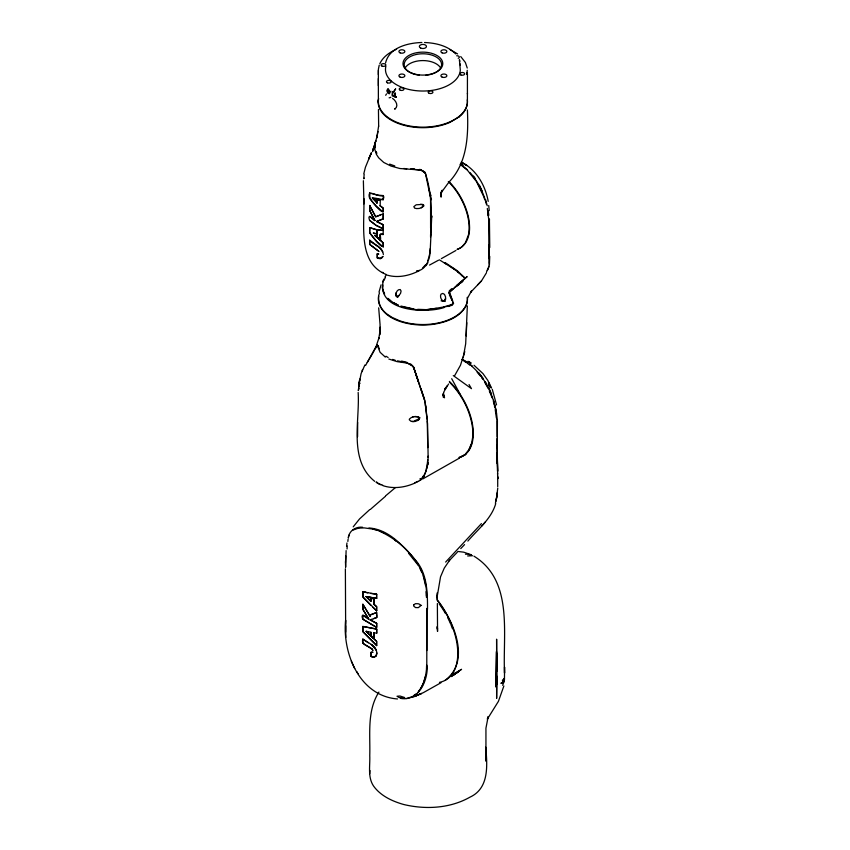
<?xml version="1.0" encoding="UTF-8"?>
<svg xmlns="http://www.w3.org/2000/svg" width="850" height="850" viewBox="0 0 850 850"><rect width="100%" height="100%" fill="white"/><g stroke="black" fill="none" stroke-linecap="round" stroke-linejoin="round"><path stroke-width="1.27" d="M345.376 568.778L345.642 624.654L345.61 620.266C342.295 653.639 359.763 696.065 397.502 698.966M345.472 561.691L345.631 567.29L346.109 550.619M367.699 592.854L362.908 591.685L362.897 596.87L376.614 610.799L376.688 606.656L373.968 604.212L373.957 598.708L370.887 598.209L370.823 601.269L366.148 596.583L376.603 598.411L376.688 594.256L362.801 591.781L362.801 596.912L370.908 605.508M369.58 192.971L369.591 198.167L369.58 192.971L376.911 195.032L383.318 195.585L383.191 199.761C356.267 193.673 387.919 205.562 383.318 195.585C378.452 197.848 366.531 187.691 369.665 198.156C371.237 200.228 385.294 219.3 383.159 208.059L380.173 205.817L383.159 208.059L383.201 212.107L376.125 206.051A54.113 39.918 19.7 0 1 369.718 198.135M373.989 638.297C372.268 622.147 377.527 646.489 370.908 635.386L370.887 632.262L366.159 631.369L376.592 641.452L376.603 645.586L362.812 631.667L362.812 626.461L376.688 629.064L376.688 633.133L376.688 629.064M376.614 610.799L376.603 606.698L373.904 604.265L373.957 598.708M378.377 102.404L378.346 78.529M380.173 205.817L380.258 200.207C374.892 195.946 377.358 208.856 377.049 199.782M392.211 95.593C393.433 86.147 391.627 97.453 392.955 95.625M396.174 97.176L395.165 96.719L394.942 93.086L394.634 96.433C392.944 96.858 398.692 97.081 393.858 96.454M459.871 61.274L459.404 59.744L460.296 70.061A37.421 21.601 0 0 1 419.624 90.95A37.421 21.601 0 0 1 385.868 66.3M466.852 74.471L467.245 70.338M376.635 623.379L376.624 627.459L362.844 619.236C358.222 607.718 378.144 626.886 362.833 615.134L362.918 619.183L376.72 627.385L376.678 623.326L370.271 619.947L376.678 623.326M374.723 481.366C348.341 460.052 359.986 421.483 358.158 392.487M357.669 422.429L357.584 436.709M369.729 244.311L369.75 240.274L369.633 244.343L378.824 251.356L369.633 244.343M485.775 747.511C487.284 765.181 489.388 788.226 469.965 797.162C450.054 808.435 425.659 809.753 403.718 804.504C392.966 801.454 382.149 796.599 374.903 787.801C367.168 778.749 370.239 766.36 369.761 755.576C370.377 734.304 366.786 711.025 378.909 692.081M430.567 237.161L430.567 234.547M467.436 73.907L467.404 100.481A44.551 25.723 0 0 1 421.228 127.139A44.551 25.723 0 0 1 378.622 98.558M489.281 257.699L489.324 248.434M497.101 447.961L497.144 438.589M496.825 684.548L496.623 698.424L496.602 639.189L496.825 684.548L496.804 676.122M383.18 234.504C376.306 230.477 382.149 248.827 380.184 234.345L383.18 234.547L383.223 224.719L376.55 221.51L383.244 218.833L383.223 213.849L375.679 216.792L369.654 205.519L375.679 216.792L380.619 214.901M426.541 668.514L426.562 665.858M430.663 235.28L430.769 224.262M467.404 109.948C468.499 135.363 467.511 163.147 448.556 182.538M489.759 256.392L489.43 264.669M376.603 645.586L376.688 641.421L366.159 631.369L368.549 631.879M497.346 436.698L497.409 420.58M373.522 618.683L376.646 617.536L376.635 612.499L369.453 615.251L362.865 604.265L362.886 609.333L368.603 618.938M387.568 90.1L387.749 92.225L388.493 92.299A3.623 1.902 64.1 0 0 388.535 92.066L388.535 91.991M388.546 91.694L388.535 91.258A4.59 2.38 64.6 0 0 388.514 90.876M426.785 666.251L426.891 609.057M497.707 486.646L497.707 476.074M430.599 228.023L430.578 198.549M372.045 648.933L372.959 650.569C370.897 645.532 360.272 646.043 362.886 639.051C368.114 643.057 376.125 645.362 376.879 653.023C377.198 656.306 373.692 658.272 371.089 656.412L371.089 652.375L372.821 652.247L371.089 652.375M376.964 236.959L380.269 239.817L376.964 236.959L377.113 229.787L369.75 227.63L369.665 232.868C371.429 235.354 385.369 254.129 383.159 242.76L374.606 235.238L383.063 242.792L383.148 246.946M423.842 206.019L422.896 204.414L416.213 204.797L413.844 206.646L414.651 208.165C417.424 209.27 423.725 208.292 423.64 204.999L420.633 204.244M345.599 632.113L345.706 625.345L345.801 637.383M387.589 91.024L387.579 90.206A4.293 2.083 67 0 1 387.632 89.686M377.336 253.852L377.262 257.911L380.832 258.506L383.084 256.413L380.194 258.613L377.262 257.911L377.251 253.906L378.632 254.076L377.251 253.906M467.341 305.904L465.683 343.772L463.207 357.68M345.536 562.286L345.769 555.889M448.928 293.505L449.342 290.796L451.733 288.639M431.683 217.387L431.736 215.836L431.301 226.036M504.454 679.904L504.56 667.122L504.539 673.062C502.573 633.739 513.804 580.731 473.918 556.144M378.346 85.669L378.388 69.211L379.217 65.227M387.802 92.799L388.152 93.075A1.169 0.616 66.4 0 0 388.567 93.128A1.328 0.691 64.8 0 0 388.779 92.916A2.072 1.084 64.5 0 0 388.854 92.682L388.864 92.639A3.697 1.944 64.1 0 0 388.918 92.278L388.928 91.832A6.056 3.166 64.2 0 0 388.928 91.534L388.907 91.173A5.461 2.816 64.7 0 0 388.886 90.812L388.779 90.536A1.392 0.701 64.4 0 0 388.556 90.026A1.147 0.574 64.3 0 0 388.259 89.59L388.067 89.632M419.316 419.369L419.719 417.701C416.638 415.544 411.868 416.383 409.424 419.05L409.286 419.772C411.485 423.151 416.723 421.494 419.316 419.369L419.124 417.552M395.951 294.748L396.801 296.661L398.129 296.267L396.111 296.098C395.399 293.42 397.014 289.149 400.233 289.531L401.083 291.029L400.552 293.399L397.343 297.457L398.852 295.609M466.161 335.952L466.788 322.692M489.271 249.39L489.26 253.736M347.055 548.962L347.214 545.923M497.771 488.059L496.124 501.001L497.314 492.511M382.734 287.194L382.851 284.962M426.753 665.072C426.402 674.263 424.49 684.069 418.508 691.337M378.643 125.981L376.72 138.008L378.016 131.548M388.832 359.04L397.078 361.632L407.299 363.109L412.484 365.925L413.599 367.402L424.841 400.499L427.571 423.821L428.134 457.513L427.603 464.111L426.041 471.059L423.842 476.159L419.316 480.898L414.917 482.662M382.999 199.803L383.095 198.549M427.763 459.691L427.061 465.63M377.081 136.223L375.19 142.874L375.169 147.592M369.697 773.829L370.005 770.567M358.317 390.203L359.136 384.806M497.367 494.169L495.369 503.306M347.852 541.418L348.086 539.251M427.263 666.453C427.571 681.381 418.349 701.739 400.382 698.36M429.696 253.481L430.291 248.466M497.76 478.614L497.547 473.142M346.556 546.189L346.959 542.969M502.647 685.312L504.146 681.519L504.146 678.428L501.946 683.442M387.983 89.866L387.929 90.376A11.008 5.334 67 0 0 387.972 90.844A5.451 2.709 66.1 0 0 387.94 91.237L388.822 92.299M489.249 264.254L488.686 267.686M389.183 92.629L389.204 90.631M488.846 266.379L486.519 271.989M378.664 296.161C377.103 317.326 403.92 324.647 420.739 324.998A43.212 24.948 0 0 0 432.916 324.371C445.336 322.522 459.351 317.953 465.789 306.276A43.169 24.916 0 0 0 467.436 299.285L467.319 297.351M388.864 92.129L388.822 90.706M358.966 384.519L361.112 373.554L364.884 364.99M428.007 464.812L428.389 462.602M378.983 292.188L381.076 284.846M385.592 62.826C389.247 47.377 408.053 42.904 421.855 42.5M395.994 293.813L396.164 295.896M364.161 174.314L363.789 178.787L364.172 178.075M428.91 257.136L429.431 254.702M425.212 676.866L423.566 682.879L420.782 688.691M363.811 173.708L365.436 167.238L371.386 152.745L368.719 159.024L370.94 153.85M348.341 538.114C348.797 530.942 355.757 526.373 362.589 527.255M426.36 468.754L426.828 466.671M445.591 298.552L445.358 299.529L445.591 296.916L444.476 294.387L442.797 293.42L441.022 294.142C439.62 296.522 441.246 301.006 444.125 301.059L445.655 298.987L444.146 301.187L441.076 300.826M375.158 143.034L375.849 140.728L375.19 142.874M372.534 151.683L375.031 143.427L374.829 149.472L376.401 154.349L378.696 157.845L383.733 162.446L390.904 166.026L399.776 168.502L420.399 170.011L423.364 171.275L425.457 173.549C433.744 199.123 431.237 226.259 430.132 252.652C429.399 260.621 425.436 269.992 416.543 271.267M464.801 351.645L460.487 365.224L454.644 375.658M359.04 388.259L358.296 390.596M427.168 466.873L424.947 474.056M503.88 685.971L498.419 701.356L487.316 719.164L488.081 716.89M452.604 303.939L452.901 302.951M373.182 150.482L375.275 143.799M427.816 260.716L428.549 258.326M495.741 503.604C491.311 519.042 477.828 529.295 467.861 541.089M372.513 151.374L374.68 144.606M372.959 149.823L373.745 147.411M488.144 716.752L485.945 728.174L485.934 760.941L485.86 755.395M348.298 537.402L349.084 535.064M376.879 653.023L375.796 656.168L374.553 657.008L371.089 656.412M461.242 162.159C476.127 169.246 485.382 185.374 488.208 201.376M362.068 370.951L362.567 369.58M382.893 281.849L383.807 279.363M467.691 297.819L471.591 290.828L470.475 292.474L481.504 280.872L486.413 272.871M395.696 294.079L396.259 292.612M471.176 444.051L468.913 449.905L471.41 444.507L472.77 436.698A49.066 28.369 59.9 0 0 471.994 424.246C468.998 408.382 460.913 393.539 449.469 382.181M376.763 344.441L379.004 337.748L378.749 338.969L380.152 329.768L380.269 327.197L379.695 334.942L380.078 324.774L378.675 307.828M365.553 365.5L376.731 345.323L377.666 345.323L378.516 346.63M383.701 279.289C374.414 311.015 424.384 313.99 444.093 307.551M358.743 386.941L359.221 385.815M384.126 280.203L385.39 277.376M453.029 302.866L451.531 304.991L446.834 306.467L426.7 309.814L415.671 309.591L401.997 306.733M375.636 347.183L377.241 344.696M379.801 63.708C383.042 56.737 389.767 52.158 396.621 49.194M488.421 268.589L487.337 270.385M374.765 349.531L377.666 345.323M387.653 89.866L388.482 90.663M427.879 262.661L426.062 265.678M372.385 353.876L374.17 350.614M453.858 288.32L449.544 292.23L453.539 303.386L452.179 305.224L447.886 306.521M448.566 383.998L444.008 391.574L443.084 395.537L443.371 393.369L443.466 397.513L443.254 395.08M463.176 163.774L461.178 163.115L462.57 163.285M367.264 362.429L371.79 354.96M359.433 383.902L360.06 383.18M385.007 276.93L386.049 275.241M469.752 448.598L464.95 454.654L459.457 457.693M389.172 93.882L389.619 93.192M418.434 419.316L419.719 417.701M423.534 477.243L424.341 476.011M353.228 526.83L359.539 518.946L369.803 509.543M422.758 476.829L423.842 475.224M447.312 385.549L444.709 389.215L445.921 387.515M425.723 264.658L422.663 267.931M449.331 181.56L440.778 193.269L442.159 190.219L440.651 195.564L441.108 192.164L441.118 197.126L440.704 193.63M417.828 692.548L418.891 691.231M448.885 561.043L449.99 559.714L444.274 568.087L440.534 576.81L436.985 597.763L437.389 592.705L437.314 598.687M481.419 523.632L445.644 562.073M481.621 526.139L485.233 522.059M423.608 205.87L421.228 207.687M460.764 548.59L464.546 544.606M450.457 559.374L457.3 552.234M477.764 284.771L481.504 280.872M461.125 282.784L463.314 280.776M370.589 509.224L385.337 496.4M462.421 281.18L457.342 285.419M385.634 495.826L395.409 487.603M462.017 281.669L454.612 287.459M456.418 285.579C484.022 262.183 450.096 291.507 449.066 292.442L452.498 300.847M417.541 420.24L418.752 419.294M395.888 97.399L396.174 96.783M376.029 655.956L373.511 657.093L371.195 656.423L371.195 652.311M459.074 116.928L449.937 122.358M456.184 286.631L459.223 284.389M420.229 480.356L421.292 479.57M458.936 671.234L453.401 675.059L461.561 669.311L453.698 673.901M387.812 89.144L387.887 89.091A1.105 0.542 64.9 0 1 388.174 89.091L388.408 89.218M451.308 676.589L456.206 673.094M394.634 96.433L394.942 93.086M418.604 419.007L413.737 421.217M413.886 695.438L415.809 694.078M452.359 675.835L457.576 672.18M393.858 96.061L394.942 96.22M382.319 257.507L380.832 258.506L378.632 258.485M415.406 694.747L412.516 696.628L406.459 698.509M445.251 680.213C471.654 660.429 452.88 619.459 436.666 599.006M392.955 92.087L392.211 92.066M352.761 530.156L358.732 528.041M502.329 680.202L504.486 678.927M369.729 216.304C383.148 228.916 365.383 208.739 369.654 220.426L375.987 225.356L383.201 228.82L383.148 224.751L376.55 221.51L383.244 218.833M380.258 200.207L376.954 199.846M395.367 108.704L394.602 109.151C399.064 106.452 396.058 100.693 392.572 98.419M376.699 598.326L366.148 596.583L370.823 601.269L370.887 598.209M370.887 632.262L370.812 635.396L373.894 638.35M459.457 458.097L422.609 479.028M383.223 213.849L383.148 218.886M455.919 250.474L441.352 258.644M440.969 682.741L423.544 692.537L415.671 696.054M438.462 260.227L429.526 265.072M500.788 683.283L504.146 681.519M489.494 383.424L488.548 383.839L488.856 385.889L491.534 388.004L487.826 380.418L482.959 373.586L474.045 365.288M418.848 270.906C409.222 275.772 397.8 278.248 387.239 275.134M369.665 232.868L369.75 227.63M458.957 457.47L465.896 454.442M415.852 482.641C405.705 487.422 393.635 489.292 382.84 485.616M413.78 696.702L421.536 693.483L412.707 697.106M453.539 674.029L457.906 672.222L453.199 674.156M388.152 89.558L388.843 90.483M369.654 220.426L376.327 225.462L383.201 228.82M370.388 619.905L371.588 619.427M419.369 418.243L418.466 416.936L414.534 416.596M369.75 210.492L374.797 220.405L369.665 210.524L369.729 205.519M376.624 617.504L370.271 619.947M370.738 593.417L376.688 594.256M416.585 482.035L418.306 481.387M451.913 304.587L443.626 306.956M457.034 249.316C466.873 246.383 470.135 234.951 469.508 225.728A43.393 25.054 60 0 0 468.063 215.581C464.886 203.012 458.384 191.303 449.384 181.974M412.431 417.138L413.291 416.872M416.787 271.044L419.411 270.385M436.411 308.391L426.254 309.644L417.711 309.326M422.163 478.422L419.964 478.763M411.676 421.43L412.696 421.313M358.828 528.116L364.374 527.914L372.002 528.976M382.627 484.978C381.204 485.86 372.991 480.654 377.825 482.779M376.125 482.194L376.741 482.131M404.175 697.861L399.107 697.542L397.024 696.246L399.957 696.023L404.717 697.563M465.481 554.253L468.084 554.083L472.494 555.751L467.649 555.953M442.223 300.815L445.262 301.463M412.399 169.139L421.398 170.181L425.457 173.357L430.27 196.467M424.533 42.511C435.657 42.946 447.674 45.677 455.696 53.932M410.869 168.651L414.354 168.916M403.686 168.491L406.757 168.778M413.748 308.986L400.956 306.053M457.831 551.448L463.675 552.171L471.389 554.806M373.894 632.814L376.688 633.133M376.603 629.106L362.812 626.461L362.908 631.624L376.656 645.522M368.953 527.956C388.514 529.348 402.443 545.264 414.513 558.96C427.274 572.507 427.55 591.919 427.497 609.386M370.791 598.262L373.883 598.74M382.075 272.382L383.276 272.574M366.35 631.433L368.369 631.784M377.007 233.877L373.394 233.091L377.007 233.877L377.049 236.959L377.113 229.787L383.169 230.456L375.976 229.649L369.654 227.683M366.148 596.583L369.984 597.295M386.474 274.592C356.703 262.916 365.075 223.571 363.8 198.677L363.949 203.936L363.375 180.721M401.604 361.069L407.076 362.408M397.471 360.857L407.054 362.78L411.931 365.319L413.706 367.519L418.423 381.278M362.801 591.781L365.234 592.312M379.174 484.011L380.874 484.5M372.725 528.976L377.719 530.347M396.684 296.469L397.269 296.608M373.108 529.146L375.647 529.752M376.922 530.049C402.73 540.717 427.699 566.068 426.477 595.924M394.793 165.941L389.672 164.114M392.604 359.422L395.112 360.188M419.772 169.309L425.043 172.157M379.493 530.921L384.646 533.184M398.491 305.373L393.465 302.802L388.418 298.956M395.888 97.006L395.091 96.645M465.248 164.911L466.958 165.527L462.326 162.669M449.767 49.459L457.598 53.922M398.013 305.022L393.422 302.547M443.402 301.102L442.436 300.613L444.146 301.187M461.763 359.359L467.436 362.695M470.549 362.748L467.957 361.356L471.112 363.184L468.669 361.601M490.195 387.526L491.119 387.366M461.603 162.467L462.4 162.913M462.825 359.646L466.777 361.909M439.386 259.834L454.835 269.514L465.439 278.492L457.353 270.778L445.432 262.788M383.371 254.532C382.702 246.776 373.989 245.363 369.665 240.284M464.068 361.176L466.841 362.791M386.006 356.235L388.131 357.51M378.048 246.426L369.75 240.274M444.465 262.926L446.771 264.35M372.045 649.134L362.801 643.163M461.561 163.009L462.103 163.349M368.422 642.823L362.801 639.094L362.908 643.142M451.223 267.176L455.101 269.801M388.121 89.463L387.802 89.261A1.116 0.552 64.6 0 0 387.515 89.261L387.207 89.983A4.463 2.189 66.6 0 0 387.186 90.27L387.186 90.748M460.764 163.88L463.016 165.421M377.166 245.82L379.631 247.52L382.691 251.759M410.592 363.906L414.343 367.837M453.273 375.572L471.474 388.652L469.041 384.529M460.084 164.305L467.426 170.202L476.085 181.082M489.122 383.095L490.036 386.803M385.337 357.127L380.099 352.293L377.198 345.132L378.154 345.939M383.233 246.893L376.582 241.262L369.75 232.826M388.036 89.388L388.471 89.271A1.222 0.595 63.7 0 1 388.737 89.558L388.843 89.696M460.881 164.326L467.16 169.628M469.349 363.768L472.558 366.265M452.976 302.94L453.539 303.386M467.681 363.449L470.188 365.426M457.629 271.745L458.756 272.669M394.697 539.952L396.228 541.248M387.77 298.276L389.778 300.029M471.654 366.095C485.552 378.229 493.85 395.962 496.485 414.056M373.012 607.367L376.688 610.714M448.311 181.592L449.714 182.994A44.721 25.829 60 0 1 457.651 193.067A44.625 25.766 60 0 1 468.531 234.611L465.407 242.813L461.964 246.755A44.519 25.702 60 0 1 457.608 249.262M461.401 275.081L462.442 276.144M376.954 202.916L372.502 198.103M377.049 202.874L372.47 197.923M408.659 553.382L418.147 565.176M460.743 56.546L465.375 62.464L467.245 68.032M366.552 596.689L370.823 601.269M477.116 372.098L480.218 375.849M470.092 172.656C478.04 181.613 483.522 192.653 486.402 204.234M478.763 372.778L482.97 378.154M481.557 377.57L482.8 379.132M473.546 176.12L475.437 178.67M380.439 248.476L382.033 250.686M357.648 673.03L358.116 673.71M498.026 477.743L497.93 478.454M476.733 182.091L483.756 196.648M485.138 381.608L486.816 384.232M375.594 649.241L371.291 644.406L374.85 647.732L376.189 650.346M368.709 618.928L362.886 609.333L362.865 604.265L370.313 616.569L369.453 615.251L376.635 612.499L376.646 617.536L376.614 614.879M484.861 382.606L488.166 388.386M384.359 293.824L382.617 289M449.342 294.737L452.232 300.783M451.701 378.707L460.541 394.974M373.076 217.303L374.808 220.522M383.371 291.561L384.636 294.068M420.357 568.607L421.961 571.806M479.421 185.13L482.279 191.346M489.526 386.144L488.729 383.733M420.208 568.969L421.759 572.146M489.356 391.106L492.203 397.917M351.284 661.056L354.684 668.567M491.555 394.092L489.026 388.408M376.072 151.438L376.901 153.308M379.312 348.808L378.346 346.386M357.053 671.851L357.276 672.424M492.256 389.289L496.549 404.887M493.521 400.318L496.23 410.752L497.25 419.422M420.984 388.726L424.469 399.341M418.572 382.022L415.926 374.446L424.681 400.69M443.402 394.368L444.529 397.811L443.466 394.368L444.104 396.419L443.828 395.611M413.706 367.519L416.585 376.263M484.054 197.583L484.723 199.644M423.247 575.758L425.499 585.448M485.584 199.506L487.22 205.774M493.372 401.391L494.116 404.547M430.281 195.064L429.176 189.603M494.371 405.599L494.796 407.575M467.064 72.558L467.181 73.142M387.249 91.534L387.345 91.927A1.307 0.659 66.3 0 0 387.515 92.363M467.064 72.951L467.319 74.449M487.316 208.409L488.633 218.886L488.962 258.655M495.221 409.551L496.4 418.041M425.871 407.171L425.053 402.007M430.865 194.969L431.056 196.159M382.277 287.087L382.617 289.276M488.261 210.928L488.803 215.347M425.425 404.844L426.955 416.766M488.729 205.541L489.228 210.662M427.136 417.403L427.337 419.401M487.709 213.084L487.9 215.199M431.269 197.763L431.439 199.739M426.105 591.643L426.456 597.391M428.06 456.184L428.134 457.513M437.346 627.64L437.548 631.412L437.368 603.511M497.526 471.187L496.974 419.454M497.749 471.123L497.25 456.195M497.675 474.172L496.942 444.752M427.242 421.047L427.794 447.61M496.825 453.188L497.048 463.282M376.55 594.309L376.603 598.411M485.775 747.192L485.934 760.941M378.452 109.469L378.654 126.331M489.409 220.458L489.409 218.96L489.77 247.499M467.436 93.309L467.436 93.936M496.783 653.225L496.804 671.404M369.654 205.519L369.665 210.524M488.941 244.779L488.973 263.351M378.346 70.401L378.346 74.651M460.296 63.994L460.296 65.163M426.828 608.377L426.838 650.537M395.388 93.298L395.388 96.433M392.541 91.864L392.636 95.816M439.259 603.978A56.429 32.576 60 0 1 445.506 613.583M447.684 617.631A56.429 32.576 60 0 1 450.574 623.847M451.074 625.058A56.429 32.576 60 0 1 452.476 628.734M421.526 605.497A2.55 1.477 60 0 1 420.718 605.03M449.363 381.416A49.3 28.464 60 0 1 472.759 426.169A49.3 28.464 60 0 1 460.009 457.396M437.187 600.323A58.225 33.628 60 0 1 439.461 682.348M467.288 99.832A44.646 25.776 0 0 1 459.043 116.96M449.905 122.4A44.646 25.776 0 0 1 401.476 124.567A44.646 25.776 0 0 1 378.282 99.928M467.394 297.638A44.551 25.723 0 0 1 416.734 324.296L410.699 323.563A44.551 25.723 0 0 1 399.436 320.684L392.094 317.411L387.026 314.075A44.551 25.723 0 0 1 379.493 293.006M393.763 91.715A185.969 43.127 -38.3 0 1 395.696 88.953M387.897 92.863A1.169 0.616 66.4 0 1 387.589 92.427M389.47 93.277A186.203 43.679 -38.1 0 1 390.841 91.205M387.281 91.311A4.622 2.199 67.4 0 1 387.249 90.791M456.673 55.781A2.38 1.371 0 0 1 459.181 56.695A2.38 1.371 0 0 1 458.203 58.31M390.851 97.187A2.38 1.371 0 0 1 389.109 97.824M419.411 75.193A18.711 10.806 0 0 1 407.384 58.533A18.711 10.806 0 0 1 438.653 58.756A18.711 10.806 0 0 1 425.903 75.246M405.227 67.809A18.711 10.806 0 0 1 422.886 60.573A18.711 10.806 0 0 1 440.544 67.809M389.141 92.746A1.328 0.691 64.7 0 1 388.939 92.958A1.147 0.606 66.4 0 1 388.684 92.979M388.184 92.629A1.126 0.584 66.4 0 1 387.887 92.204M388.588 91.726A5.727 2.964 64.7 0 1 388.578 92.034M393.561 91.843A187.234 44.296 -38.4 0 1 395.462 89.059M385.688 95.306A187.266 47.441 -36.9 0 1 386.506 93.925M496.039 678.895L496.017 687.097L496.485 651.525L496.039 678.895M359.55 380.301L358.764 385.911L359.794 379.015L359.55 380.301M413.769 604.849L413.769 606.156L415.554 607.569L418.338 607.633L420.453 605.976L419.666 604.339L418.264 603.744L415.48 603.681L413.769 604.849M437.463 629.159L437.304 626.577L437.463 629.159M382.064 66.109A2.38 1.371 0 0 0 385.836 65.163A2.38 1.371 0 0 0 382.521 63.75A2.38 1.371 0 0 0 382.064 66.109M387.43 82.822A2.38 1.371 0 0 0 391.202 81.866A2.38 1.371 0 0 0 387.887 80.463A2.38 1.371 0 0 0 387.43 82.822M429.144 93.287A2.38 1.371 0 0 0 432.916 92.342A2.38 1.371 0 0 0 429.601 90.929A2.38 1.371 0 0 0 429.144 93.287M460.891 74.959A2.38 1.371 0 0 0 464.663 74.014A2.38 1.371 0 0 0 461.348 72.601A2.38 1.371 0 0 0 460.891 74.959M400.201 90.196A2.38 1.371 0 0 0 403.973 89.239A2.38 1.371 0 0 0 400.658 87.837A2.38 1.371 0 0 0 400.201 90.196M400.127 77.116A2.975 1.711 0 0 0 404.844 75.926A2.975 1.711 0 0 0 400.701 74.162A2.975 1.711 0 0 0 400.127 77.116M400.127 52.87A2.975 1.711 0 0 0 404.844 51.68A2.975 1.711 0 0 0 400.701 49.916A2.975 1.711 0 0 0 400.127 52.87M442.127 52.87A2.975 1.711 0 0 0 446.845 51.68A2.975 1.711 0 0 0 442.701 49.916A2.975 1.711 0 0 0 442.127 52.87M420.771 48.121A3.559 2.061 0 0 0 426.434 46.697A3.559 2.061 0 0 0 421.462 44.583A3.559 2.061 0 0 0 420.771 48.121M411.74 73.121A19.901 11.486 0 0 0 442.733 64.43A19.901 11.486 0 0 0 414.194 53.284A19.901 11.486 0 0 0 411.74 73.121M442.127 77.116A2.975 1.711 0 0 0 446.845 75.926A2.975 1.711 0 0 0 442.701 74.162A2.975 1.711 0 0 0 442.127 77.116"/></g></svg>
